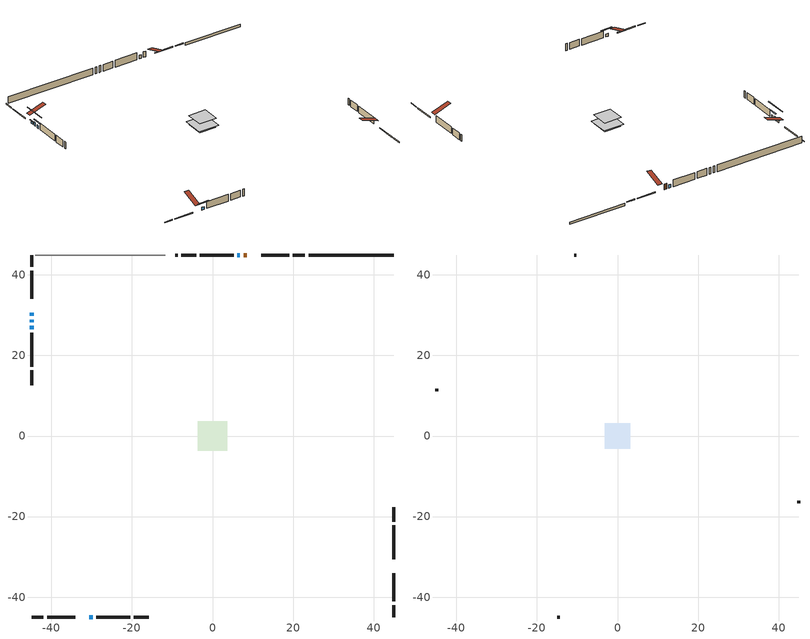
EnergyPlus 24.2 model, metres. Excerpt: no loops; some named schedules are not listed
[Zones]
conditioned space
 floor adiabatic (Floor2 construction): -3.07,-3.07 -3.07,3.07 3.07,3.07 3.07,-3.07 z0.61
 floor adiabatic (AdiabaticFloorConstruction): -3.7,-3.7 -3.7,3.7 3.7,3.7 3.7,-3.7 z0.61
 floor foundation (Slab1 construction): -3.07,-3.07 -3.07,3.07 3.07,3.07 3.07,-3.07 z-0.3
 wall outside (RimJoist1 construction): 22.92,44.94 19.97,44.94 / -44.94,-44.94 -41.99,-44.94 / -44.94,44.94 -44.94,41.99 / 44.94,-44.94 44.94,-41.99 z0.61:0.91
 wall outside (RimJoist2 construction): 19.04,44.94 12.05,44.94 / -41.06,-44.94 -34.08,-44.94 / -44.94,41.06 -44.94,34.08 / 44.94,-41.06 44.94,-34.08 z0.61:0.91
 wall outside (AdiabaticWallConstruction 1): 8.57,44.94 7.74,44.94 z0.61:2.64
 wall outside (AdiabaticWallConstruction): -44.94,30.59 -44.94,29.82 z0.61:1.37; 6.82,44.94 6.15,44.94 z0.61:1.83; -30.59,-44.94 -29.77,-44.94 / -44.94,27.36 -44.94,26.54 z0.61:1.63; -44.94,28.9 -44.94,28.28 z0.61:1.93
 wall outside (Wall1 construction): 5.23,44.94 -3.14,44.94 / -28.84,-44.94 -20.47,-44.94 / -44.94,25.61 -44.94,17.24 / 44.94,-30.59 44.94,-22.21 z0.61:3.05
 wall outside (Wall2 construction): -4.07,44.94 -7.73,44.94 / -19.54,-44.94 -15.89,-44.94 / -44.94,16.31 -44.94,12.66 / 44.94,-21.29 44.94,-17.63 z0.61:3.05
 wall foundation (FoundationWall1 construction): 44.94,44.94 23.85,44.94 z-0.3:0.61
 wall othersidecoefficients (Wall3 construction): -8.66,44.94 -9.27,44.94 z0.61:3.05
 wall adiabatic (Wall5 construction): -11.69,44.94 -44.01,44.94 z0.61:3.05
 window (WindowConstruction): -44.94,30.59 -44.94,29.82 z0.61:1.37
 window (WindowConstruction 1): 6.82,44.94 6.16,44.94 z0.61:1.83
 window (WindowConstruction 2): -30.59,-44.94 -29.77,-44.94 z0.61:1.62
 window (WindowConstruction 3): -44.94,28.89 -44.94,28.29 z0.61:1.93
 window (WindowConstruction 4): -44.94,27.36 -44.94,26.54 z0.61:1.62
 door (Door): 8.56,44.94 7.74,44.94 z0.61:2.64
 ceiling adiabatic (AdiabaticFloorConstruction): 3.7,-3.7 3.7,3.7 -3.7,3.7 -3.7,-3.7 z0.61
attic - vented
 floor to conditioned space (Floor1 construction Reversed): -3.18,-3.18 -3.18,3.18 3.18,3.18 3.18,-3.18 z3.05
 wall outside (Wall4 construction): -10.2,44.94 -10.76,44.94 / -14.96,-44.94 -14.39,-44.94 / -44.94,11.73 -44.94,11.16 / 44.94,-16.7 44.94,-16.13 z0.61:3.05
 roof outside (Roof1 construction): 9.49,44.94,3.05 9.49,38.75,5.11 11.13,38.75,5.11 11.13,44.94,3.05; -31.51,-44.94,3.05 -31.51,-38.75,5.11 -33.15,-38.75,5.11 -33.15,-44.94,3.05; -44.94,31.51,3.05 -38.75,31.51,5.11 -38.75,33.15,5.11 -44.94,33.15,3.05; 44.94,-31.51,3.05 38.75,-31.51,5.11 38.75,-33.15,5.11 44.94,-33.15,3.05
shading: -44.94,29.42 -44.94,30.99 -45.24,30.99 -45.24,29.42 z1.77; -28.09,-44.94 -32.27,-44.94 -32.27,-45.24 -28.09,-45.24 z3.3; -44.94,24.62 -44.94,32.56 -45.24,32.56 -45.24,24.62 z5.59; -44.94,25.17 -44.94,28.72 -45.24,28.72 -45.24,25.17 z2.99
[Building]
Building 1: Terrain=Suburbs
[Site:Location]
London AP_ON: Latitude {deg}=43.03; Longitude {deg}=-81.15; Time Zone {hr}=-5; Elevation {m}=278; Keep Site Location Information=Yes
[Site:GroundTemperature:Shallow]
3.98693, 1.93205, 1.76749, 2.74264, 6.6573, 10.5537, 13.9317, 16.0716, 16.2534, 14.513, 11.2211, 7.44421
[Site:WaterMainsTemperature]
Calculation Method=Schedule; Temperature Schedule=mains temperature schedule
[Material] Roughness=Rough; Thermal Absorptance=0.9
Name | Thickness {m} | Conductivity {W/m-K} | Density {kg/m3} | Specific Heat {J/kg-K} | Solar Absorptance | Visible Absorptance
asphalt or fiberglass shingles | 0.00635 | 0.162714 | 1121.4 | 1465.45 | 0.4 | 0.4
ceiling loosefill ins | 0.169333 | 0.0480833 | 16.02 | 1046.75 | 0.7 | 0.7
ceiling stud and cavity | 0.1397 | 0.610272 | 65.682 | 1177.47 | 0.7 | 0.7
concrete 4.0 in. | 0.1016 | 1.803125 | 2242.8 | 837.4 | 0.7 | 0.7
concrete 8.0 in. | 0.2032 | 1.803125 | 2242.8 | 837.4 | 0.7 | 0.7
door material | 0.04445 | 0.053851 | 512.64 | 1214.23 | 0.7 | 0.7
exterior vertical ins | 0.00202101 | 0.029427 | 32.04 | 1214.23 | 0.7 | 0.7
floor covering | 0.0127 | 9.015625 | 54.468 | 1339.84 | 0.6 | 0.6
floor covering 1 | 0.0127 | 0.0433444 | 54.468 | 1339.84 | 0.6 | 0.6
floor rigid ins; wall rigid ins | 0.512978 | 0.029427 | 32.04 | 1214.23 | 0.7 | 0.7
floor stud and cavity | 0.0889 | 0.233522 | 50.32683 | 1063.81 | 0.7 | 0.7
floor stud and cavity 1 | 0.1397 | 1.75129 | 37.0049 | 1207.88 | 0.7 | 0.7
furniture material conditioned space 1 | 0.1524 | 0.115458 | 640.8 | 1214.23 | 0.6 | 0.6
gypsum board | 0.0127 | 0.160291 | 801 | 837.4 | 0.6 | 0.6
gypsum board 1 | 0.0127 | 0.160291 | 801 | 837.4 | 0.7 | 0.7
osb sheathing 0.5 in. | 0.0127 | 0.115458 | 512.64 | 1214.23 | 0.7 | 0.7
osb sheathing 0.5 in. 1 | 0.0127 | 0.115458 | 512.64 | 1214.23 | 0.4 | 0.4
osb sheathing 0.75 in. | 0.01905 | 0.115458 | 512.64 | 1214.23 | 0.7 | 0.7
osb sheathing 2.0 in. | 0.0508 | 0.115458 | 512.64 | 1214.23 | 0.7 | 0.7
rim joist stud and cavity | 0.0508 | 0.0291538 | 125.044 | 1163.47 | 0.6 | 0.6
rim joist stud and cavity 1 | 0.0508 | 0.172285 | 50.32683 | 1063.81 | 0.6 | 0.6
wall stud and cavity | 0.1397 | 0.0938917 | 139.0536 | 1170.24 | 0.7 | 0.7
wall stud and cavity 1 | 0.1397 | 0.0981912 | 139.0536 | 1170.24 | 0.7 | 0.7
wall stud and cavity 2 | 0.1397 | 0.120476 | 139.0536 | 1170.24 | 0.7 | 0.7
wall stud and cavity 3 | 0.0889 | 6.1454 | 50.32683 | 1063.81 | 0.6 | 0.6
wall stud and cavity 4 | 0.1397 | 0.0846235 | 139.0536 | 1170.24 | 0.7 | 0.7
wall stud and cavity 5 | 0.0889 | 0.380278 | 52.3479 | 1209.89 | 0.7 | 0.7
wall stud and cavity 6 | 0.0889 | 0.391764 | 83.0341 | 1211.67 | 0.7 | 0.7
wood siding | 0.0254 | 0.102417 | 544.68 | 1172.36 | 0.4 | 0.4
wood siding 1 | 0.00254 | 0.102417 | 544.68 | 1172.36 | 0.4 | 0.4
wood siding 2; wood siding 3; wood siding 4 | 0.0254 | 0.102417 | 544.68 | 1172.36 | 0.7 | 0.7
[WindowMaterial:SimpleGlazingSystem] Solar Heat Gain Coefficient=0.1
Name | U-Factor {W/m2-K}
WindowMaterial | 2.74702
WindowMaterial 1 | 2.78449
WindowMaterial 2 | 2.78619
[Construction]
AdiabaticFloorConstruction: floor stud and cavity 1, floor rigid ins, osb sheathing 0.75 in., floor covering 1
AdiabaticWallConstruction: wood siding 3, wall rigid ins, wall stud and cavity 5, gypsum board
AdiabaticWallConstruction 1: wood siding 4, wall rigid ins, wall stud and cavity 5, gypsum board
Door: door material
Floor1 construction Reversed: gypsum board, ceiling stud and cavity, ceiling loosefill ins
Floor2 construction: floor stud and cavity, floor covering
FoundationWall1 construction: concrete 8.0 in., gypsum board 1
furniture construction conditioned space 1: furniture material conditioned space 1
PartitionWallConstruction: gypsum board, wall stud and cavity 6, gypsum board
RimJoist1 construction: wood siding 2, osb sheathing 2.0 in., rim joist stud and cavity
RimJoist2 construction: wood siding 2, rim joist stud and cavity 1
Roof1 construction: asphalt or fiberglass shingles
Slab1 construction: concrete 4.0 in.
Wall1 construction: wood siding, osb sheathing 0.5 in., wall stud and cavity, gypsum board
Wall2 construction: wood siding, osb sheathing 0.5 in., wall stud and cavity 1, gypsum board
Wall3 construction: osb sheathing 0.5 in. 1, wall stud and cavity 2, gypsum board
Wall4 construction: wood siding 1, wall stud and cavity 3
Wall5 construction: osb sheathing 0.5 in. 1, wall stud and cavity 4, gypsum board
WindowConstruction: WindowMaterial
WindowConstruction 1; WindowConstruction 3: WindowMaterial 1
WindowConstruction 2; WindowConstruction 4: WindowMaterial 2
[Zone] Multiplier=1; Part of Total Floor Area=Yes
Name | Volume {m3}
attic - vented | 13.5389
conditioned space | 181.8
[Space]
Name | Zone | Volume {m3}
attic - vented 1 | attic - vented | 13.5389
conditioned space 1 | conditioned space | 181.8
[ZoneInfiltration:EffectiveLeakageArea]
infil attic - vented 1: Zone or Space=attic - vented 1; Schedule=Always On Discrete; Effective Air Leakage Area {cm2}=1763.35; Stack Coefficient=0.00031308; Wind Coefficient=1.1955e-05
[ZoneMixing]
whole house fan mix: Zone or Space=attic - vented; Schedule=Always On Continuous; Design Flow Rate Calculation Method=Flow/Zone; Design Flow Rate {m3/s}=0; Source Zone or Space=conditioned space
[SurfaceProperty:ExposedFoundationPerimeter]
Slab1: Exposed Perimeter Calculation Method=TotalExposedPerimeter; Total Exposed Perimeter {m}=21.092
[SurfaceProperty:OtherSideCoefficients]
other non-freezing space: Combined Convective/Radiative Film Coefficient {W/m2-K}=8.35; Constant Temperature Coefficient=1; External Dry-Bulb Temperature Coefficient=0; Ground Temperature Coefficient=0; Wind Speed Coefficient=0; Zone Air Temperature Coefficient=0; Constant Temperature Schedule=other non-freezing space; Previous Other Side Temperature Coefficient=0
[InternalMass] Zone or ZoneList=conditioned space; Space or SpaceList=conditioned space 1
Name | Construction | Surface Area {m2}
furniture mass conditioned space 1 | furniture construction conditioned space 1 | 52.176
partition wall mass | PartitionWallConstruction | 92.6701
[Lights]
interior lighting: Zone or ZoneList or Space or SpaceList=conditioned space 1; Schedule=interior lighting schedule; Design Level Calculation Method=LightingLevel; Lighting Level {W}=343.2; Return Air Fraction=0; Fraction Radiant=0.6; Fraction Visible=0.2; Fraction Replaceable=1
[People]
occupants: Zone or ZoneList or Space or SpaceList=conditioned space 1; Number of People Schedule=occupants schedule; Number of People Calculation Method=People; Number of People=3; Fraction Radiant=0.314171; Sensible Heat Fraction=0.56303; Activity Level Schedule=occupants activity schedule; Carbon Dioxide Generation Rate {m3/s-W}=0; Enable ASHRAE 55 Comfort Warnings=No; Mean Radiant Temperature Calculation Type=EnclosureAveraged
[ElectricEquipment] Zone or ZoneList or Space or SpaceList=conditioned space 1; Design Level Calculation Method=EquipmentLevel
Name | Schedule | Design Level {W} | Fraction Latent | Fraction Radiant | Fraction Lost
clothes dryer | clothes dryer schedule | 140.772 | 0.015 | 0.081 | 0.85
clothes washer | clothes washer schedule | 32.1985 | 0.03 | 0.162 | 0.7
cooking range | cooking range schedule | 208.969 | 0.08 | 0.432 | 0.2
dishwasher | dishwasher schedule | 66.8632 | 0.3 | 0.18 | 0.4
fridge | fridge schedule | 72.9452 | 0 | 0.6 | 0
mech vent bath fan 0 | mech vent bath fan 0 schedule | 50.2 | 0 | 0 | 1
mech vent house fan | mech vent house fan schedule | 0 | 0 | 0 | 1
mech vent house fan cfis | mech vent house fan cfis schedule | 0 | 0 | 0 | 0
misc plug loads | misc plug loads schedule | 494.7 | 0.045 | 0.513 | 0.1
whole house fan | Always On Discrete | 0 | 0 | 0 | 1
[OtherEquipment] Zone or ZoneList or Space or SpaceList=conditioned space 1; Design Level Calculation Method=EquipmentLevel
Name | Fuel Type | Schedule | Design Level {W} | Fraction Latent | Fraction Radiant | Fraction Lost
clothes dryer 1 | Electricity | clothes dryer schedule | 0 | 0.015 | 0.081 | 0.85
cooking range 1 | Electricity | cooking range schedule | 0 | 0.08 | 0.432 | 0.2
general water use latent | None | general water use schedule | 59.3978 | 1 | 0 | 0
general water use sensible | None | general water use schedule | -58.539 | 0 | 0.6 | 0
mech vent house fan latent load | None | Always On Discrete | 0 | 1 | 0 | 0
mech vent house fan sensible load | None | Always On Discrete | 0 | 0 | 0 | 0
water heater energy adjustment1 | NaturalGas | Always On Discrete | 0.01 | 0 | 0 | 1
[ZoneInfiltration:DesignFlowRate] Zone or ZoneList or Space or SpaceList=conditioned space 1; Schedule=Always On Discrete; Design Flow Rate Calculation Method=Flow/Zone; Design Flow Rate {m3/s}=0
infil flow; natural vent flow; whole house fan flow
[AvailabilityManager:Scheduled]
furnace airloop Availability Manager: Schedule=Always On Discrete
[Foundation:Kiva]
Foundation Kiva 1: Initial Indoor Air Temperature {C}=18; Wall Height Above Grade {m}=0.609996; Wall Depth Below Slab {m}=0.2032; Custom Block Material Name 1=exterior vertical ins; Custom Block Depth 1 {m}=0.910011; Custom Block X Position 1 {m}=0.2159; Custom Block Z Position 1 {m}=0
[Foundation:Kiva:Settings]
Soil Conductivity {W/m-K}=0.849921; Soil Density {kg/m3}=1842.3; Soil Specific Heat {J/kg-K}=418.7; Ground Solar Absorptivity=0.9; Ground Thermal Absorptivity=0.9; Ground Surface Roughness {m}=0.03; Far-Field Width {m}=40; Deep-Ground Boundary Condition=ZeroFlux; Deep-Ground Depth {m}=40; Minimum Cell Dimension {m}=0.2; Maximum Cell Growth Coefficient=3; Simulation Timestep=Timestep
[Exterior:Lights]
exterior lighting: Schedule=exterior lighting schedule; Design Level {W}=75.6
[EnergyManagementSystem:GlobalVariable]
furnace_airloop_Fan_RTF
infil_program_Qfan
infil_program_Qinf
natural_vent_program_Qnv
natural_vent_program_Qwhf
[EnergyManagementSystem:Sensor]
Name | Output:Variable or Output:Meter Index Key | Output:Variable or Output:Meter
airflow_gain | infil flow | Infiltration Sensible Heat Gain Energy
airflow_gain_1 | natural vent flow | Infiltration Sensible Heat Gain Energy
airflow_gain_2 | whole house fan flow | Infiltration Sensible Heat Gain Energy
airflow_loss | infil flow | Infiltration Sensible Heat Loss Energy
airflow_loss_1 | natural vent flow | Infiltration Sensible Heat Loss Energy
airflow_loss_2 | whole house fan flow | Infiltration Sensible Heat Loss Energy
clg_load_cond |  | Cooling:EnergyTransfer:Zone:CONDITIONED SPACE
clg_sp_s; clg_sp_s_1 | cooling setpoint | Schedule Value
clothes_dryer_exhaust_0_sch_s | clothes dryer exhaust 0 schedule | Schedule Value
cool_season | cooling season schedule | Schedule Value
htg_load_cond |  | Heating:EnergyTransfer:Zone:CONDITIONED SPACE
htg_sp_s; htg_sp_s_1 | heating setpoint | Schedule Value
ig_ee_conv | clothes dryer | Electric Equipment Convective Heating Energy
ig_ee_conv_2 | cooking range | Electric Equipment Convective Heating Energy
ig_ee_conv_4 | fridge | Electric Equipment Convective Heating Energy
ig_ee_conv_5 | misc plug loads | Electric Equipment Convective Heating Energy
ig_ee_conv_6 | whole house fan | Electric Equipment Convective Heating Energy
ig_ee_rad | clothes dryer | Electric Equipment Radiant Heating Energy
ig_ee_rad_2 | cooking range | Electric Equipment Radiant Heating Energy
ig_ee_rad_4 | fridge | Electric Equipment Radiant Heating Energy
ig_ee_rad_5 | misc plug loads | Electric Equipment Radiant Heating Energy
ig_ee_rad_6 | whole house fan | Electric Equipment Radiant Heating Energy
ig_lgt_conv | interior lighting | Lights Convective Heating Energy
ig_lgt_rad | interior lighting | Lights Radiant Heating Energy
ig_lgt_vis | interior lighting | Lights Visible Radiation Heating Energy
ig_oe_conv | clothes dryer 1 | Other Equipment Convective Heating Energy
ig_oe_conv_1 | cooking range 1 | Other Equipment Convective Heating Energy
ig_oe_conv_2 | general water use latent | Other Equipment Convective Heating Energy
ig_oe_conv_3 | general water use sensible | Other Equipment Convective Heating Energy
ig_oe_conv_4 | water heater energy adjustment1 | Other Equipment Convective Heating Energy
ig_oe_rad | clothes dryer 1 | Other Equipment Radiant Heating Energy
ig_oe_rad_1 | cooking range 1 | Other Equipment Radiant Heating Energy
ig_oe_rad_2 | general water use latent | Other Equipment Radiant Heating Energy
ig_oe_rad_3 | general water use sensible | Other Equipment Radiant Heating Energy
ig_oe_rad_4 | water heater energy adjustment1 | Other Equipment Radiant Heating Energy
ig_ppl_conv | occupants | People Convective Heating Energy
ig_ppl_rad | occupants | People Radiant Heating Energy
im_conv | furniture mass conditioned space 1 | Surface Inside Face Convection Heat Gain Energy
im_conv_1 | partition wall mass | Surface Inside Face Convection Heat Gain Energy
im_ig | furniture mass conditioned space 1 | Surface Inside Face Internal Gains Radiation Heat Gain Energy
im_ig_1 | partition wall mass | Surface Inside Face Internal Gains Radiation Heat Gain Energy
im_lgt | furniture mass conditioned space 1 | Surface Inside Face Lights Radiation Heat Gain Energy
im_lgt_1 | partition wall mass | Surface Inside Face Lights Radiation Heat Gain Energy
im_sol | furniture mass conditioned space 1 | Surface Inside Face Solar Radiation Heat Gain Energy
im_sol_1 | partition wall mass | Surface Inside Face Solar Radiation Heat Gain Energy
im_surf | furniture mass conditioned space 1 | Surface Inside Face Net Surface Thermal Radiation Heat Gain Energy
im_surf_1 | partition wall mass | Surface Inside Face Net Surface Thermal Radiation Heat Gain Energy
mech_vent_bath_fan_0_sch_s | mech vent bath fan 0 schedule | Schedule Value
mv_conv | mech vent bath fan 0 | Electric Equipment Convective Heating Energy
mv_conv_1 | mech vent house fan | Electric Equipment Convective Heating Energy
mv_conv_2 | mech vent house fan cfis | Electric Equipment Convective Heating Energy
mv_conv_3 | mech vent house fan latent load | Other Equipment Convective Heating Energy
mv_conv_4 | mech vent house fan sensible load | Other Equipment Convective Heating Energy
mv_rad | mech vent bath fan 0 | Electric Equipment Radiant Heating Energy
mv_rad_1 | mech vent house fan | Electric Equipment Radiant Heating Energy
mv_rad_2 | mech vent house fan cfis | Electric Equipment Radiant Heating Energy
mv_rad_3 | mech vent house fan latent load | Other Equipment Radiant Heating Energy
mv_rad_4 | mech vent house fan sensible load | Other Equipment Radiant Heating Energy
natural_vent_s | natural vent schedule | Schedule Value
oa_temp |  | Site Outdoor Air Drybulb Temperature
out_pb_s |  | Site Outdoor Air Barometric Pressure
out_wt_s |  | Site Outdoor Air Humidity Ratio
site_vw_s |  | Site Wind Speed
ss_back_out | Window1 | Surface Window Shortwave from Zone Back Out Window Heat Transfer Rate
ss_back_out_1 | Window2 | Surface Window Shortwave from Zone Back Out Window Heat Transfer Rate
ss_back_out_2 | Window3 | Surface Window Shortwave from Zone Back Out Window Heat Transfer Rate
ss_back_out_3 | Window4 | Surface Window Shortwave from Zone Back Out Window Heat Transfer Rate
ss_back_out_4 | Window5 | Surface Window Shortwave from Zone Back Out Window Heat Transfer Rate
ss_conv | Door1 | Surface Inside Face Convection Heat Gain Energy
ss_conv_1 | Window1 | Surface Inside Face Convection Heat Gain Energy
ss_conv_2 | Window2 | Surface Inside Face Convection Heat Gain Energy
ss_conv_3 | Window3 | Surface Inside Face Convection Heat Gain Energy
ss_conv_4 | Window4 | Surface Inside Face Convection Heat Gain Energy
ss_conv_5 | Window5 | Surface Inside Face Convection Heat Gain Energy
ss_ig | Door1 | Surface Inside Face Internal Gains Radiation Heat Gain Energy
ss_ig_1 | Window1 | Surface Inside Face Internal Gains Radiation Heat Gain Energy
ss_ig_2 | Window2 | Surface Inside Face Internal Gains Radiation Heat Gain Energy
ss_ig_3 | Window3 | Surface Inside Face Internal Gains Radiation Heat Gain Energy
ss_ig_4 | Window4 | Surface Inside Face Internal Gains Radiation Heat Gain Energy
ss_ig_5 | Window5 | Surface Inside Face Internal Gains Radiation Heat Gain Energy
ss_lgt | Door1 | Surface Inside Face Lights Radiation Heat Gain Energy
ss_sol | Door1 | Surface Inside Face Solar Radiation Heat Gain Energy
ss_surf | Door1 | Surface Inside Face Net Surface Thermal Radiation Heat Gain Energy
ss_surf_1 | Window1 | Surface Inside Face Net Surface Thermal Radiation Heat Gain Energy
ss_surf_2 | Window2 | Surface Inside Face Net Surface Thermal Radiation Heat Gain Energy
ss_surf_3 | Window3 | Surface Inside Face Net Surface Thermal Radiation Heat Gain Energy
ss_surf_4 | Window4 | Surface Inside Face Net Surface Thermal Radiation Heat Gain Energy
ss_surf_5 | Window5 | Surface Inside Face Net Surface Thermal Radiation Heat Gain Energy
ss_trans_in | Window1 | Surface Window Transmitted Solar Radiation Rate
ss_trans_in_1 | Window2 | Surface Window Transmitted Solar Radiation Rate
ss_trans_in_2 | Window3 | Surface Window Transmitted Solar Radiation Rate
ss_trans_in_3 | Window4 | Surface Window Transmitted Solar Radiation Rate
ss_trans_in_4 | Window5 | Surface Window Transmitted Solar Radiation Rate
ss_trans_out | Window1 | Surface Inside Face Initial Transmitted Diffuse Transmitted Out Window Solar Radiation Rate
ss_trans_out_1 | Window2 | Surface Inside Face Initial Transmitted Diffuse Transmitted Out Window Solar Radiation Rate
ss_trans_out_2 | Window3 | Surface Inside Face Initial Transmitted Diffuse Transmitted Out Window Solar Radiation Rate
ss_trans_out_3 | Window4 | Surface Inside Face Initial Transmitted Diffuse Transmitted Out Window Solar Radiation Rate
ss_trans_out_4 | Window5 | Surface Inside Face Initial Transmitted Diffuse Transmitted Out Window Solar Radiation Rate
s_conv | Floor1 | Surface Inside Face Convection Heat Gain Energy
s_conv_1 | Floor2 | Surface Inside Face Convection Heat Gain Energy
s_conv_10 | RimJoist2:180 | Surface Inside Face Convection Heat Gain Energy
s_conv_11 | RimJoist2:270 | Surface Inside Face Convection Heat Gain Energy
s_conv_12 | RimJoist2:90 | Surface Inside Face Convection Heat Gain Energy
s_conv_13 | Slab1 | Surface Inside Face Convection Heat Gain Energy
s_conv_14 | Wall1:0 | Surface Inside Face Convection Heat Gain Energy
s_conv_15 | Wall1:180 | Surface Inside Face Convection Heat Gain Energy
s_conv_16 | Wall1:270 | Surface Inside Face Convection Heat Gain Energy
s_conv_17 | Wall1:90 | Surface Inside Face Convection Heat Gain Energy
s_conv_18 | Wall2:0 | Surface Inside Face Convection Heat Gain Energy
s_conv_19 | Wall2:180 | Surface Inside Face Convection Heat Gain Energy
s_conv_2 | FoundationWall1 | Surface Inside Face Convection Heat Gain Energy
s_conv_20 | Wall2:270 | Surface Inside Face Convection Heat Gain Energy
s_conv_21 | Wall2:90 | Surface Inside Face Convection Heat Gain Energy
s_conv_22 | Wall3 | Surface Inside Face Convection Heat Gain Energy
s_conv_23 | Wall5 | Surface Inside Face Convection Heat Gain Energy
s_conv_3 | inferred conditioned ceiling | Surface Inside Face Convection Heat Gain Energy
s_conv_4 | inferred conditioned floor | Surface Inside Face Convection Heat Gain Energy
s_conv_5 | RimJoist1:0 | Surface Inside Face Convection Heat Gain Energy
s_conv_6 | RimJoist1:180 | Surface Inside Face Convection Heat Gain Energy
s_conv_7 | RimJoist1:270 | Surface Inside Face Convection Heat Gain Energy
s_conv_8 | RimJoist1:90 | Surface Inside Face Convection Heat Gain Energy
s_conv_9 | RimJoist2:0 | Surface Inside Face Convection Heat Gain Energy
s_ig | Floor1 | Surface Inside Face Internal Gains Radiation Heat Gain Energy
s_ig_1 | Floor2 | Surface Inside Face Internal Gains Radiation Heat Gain Energy
s_ig_10 | RimJoist2:180 | Surface Inside Face Internal Gains Radiation Heat Gain Energy
s_ig_11 | RimJoist2:270 | Surface Inside Face Internal Gains Radiation Heat Gain Energy
s_ig_12 | RimJoist2:90 | Surface Inside Face Internal Gains Radiation Heat Gain Energy
s_ig_13 | Slab1 | Surface Inside Face Internal Gains Radiation Heat Gain Energy
s_ig_14 | Wall1:0 | Surface Inside Face Internal Gains Radiation Heat Gain Energy
s_ig_15 | Wall1:180 | Surface Inside Face Internal Gains Radiation Heat Gain Energy
s_ig_16 | Wall1:270 | Surface Inside Face Internal Gains Radiation Heat Gain Energy
s_ig_17 | Wall1:90 | Surface Inside Face Internal Gains Radiation Heat Gain Energy
s_ig_18 | Wall2:0 | Surface Inside Face Internal Gains Radiation Heat Gain Energy
s_ig_19 | Wall2:180 | Surface Inside Face Internal Gains Radiation Heat Gain Energy
s_ig_2 | FoundationWall1 | Surface Inside Face Internal Gains Radiation Heat Gain Energy
s_ig_20 | Wall2:270 | Surface Inside Face Internal Gains Radiation Heat Gain Energy
s_ig_21 | Wall2:90 | Surface Inside Face Internal Gains Radiation Heat Gain Energy
s_ig_22 | Wall3 | Surface Inside Face Internal Gains Radiation Heat Gain Energy
s_ig_23 | Wall5 | Surface Inside Face Internal Gains Radiation Heat Gain Energy
s_ig_3 | inferred conditioned ceiling | Surface Inside Face Internal Gains Radiation Heat Gain Energy
s_ig_4 | inferred conditioned floor | Surface Inside Face Internal Gains Radiation Heat Gain Energy
s_ig_5 | RimJoist1:0 | Surface Inside Face Internal Gains Radiation Heat Gain Energy
s_ig_6 | RimJoist1:180 | Surface Inside Face Internal Gains Radiation Heat Gain Energy
s_ig_7 | RimJoist1:270 | Surface Inside Face Internal Gains Radiation Heat Gain Energy
s_ig_8 | RimJoist1:90 | Surface Inside Face Internal Gains Radiation Heat Gain Energy
s_ig_9 | RimJoist2:0 | Surface Inside Face Internal Gains Radiation Heat Gain Energy
s_lgt | Floor1 | Surface Inside Face Lights Radiation Heat Gain Energy
s_lgt_1 | Floor2 | Surface Inside Face Lights Radiation Heat Gain Energy
s_lgt_10 | RimJoist2:180 | Surface Inside Face Lights Radiation Heat Gain Energy
s_lgt_11 | RimJoist2:270 | Surface Inside Face Lights Radiation Heat Gain Energy
s_lgt_12 | RimJoist2:90 | Surface Inside Face Lights Radiation Heat Gain Energy
s_lgt_13 | Slab1 | Surface Inside Face Lights Radiation Heat Gain Energy
s_lgt_14 | Wall1:0 | Surface Inside Face Lights Radiation Heat Gain Energy
s_lgt_15 | Wall1:180 | Surface Inside Face Lights Radiation Heat Gain Energy
s_lgt_16 | Wall1:270 | Surface Inside Face Lights Radiation Heat Gain Energy
s_lgt_17 | Wall1:90 | Surface Inside Face Lights Radiation Heat Gain Energy
s_lgt_18 | Wall2:0 | Surface Inside Face Lights Radiation Heat Gain Energy
s_lgt_19 | Wall2:180 | Surface Inside Face Lights Radiation Heat Gain Energy
s_lgt_2 | FoundationWall1 | Surface Inside Face Lights Radiation Heat Gain Energy
s_lgt_20 | Wall2:270 | Surface Inside Face Lights Radiation Heat Gain Energy
s_lgt_21 | Wall2:90 | Surface Inside Face Lights Radiation Heat Gain Energy
